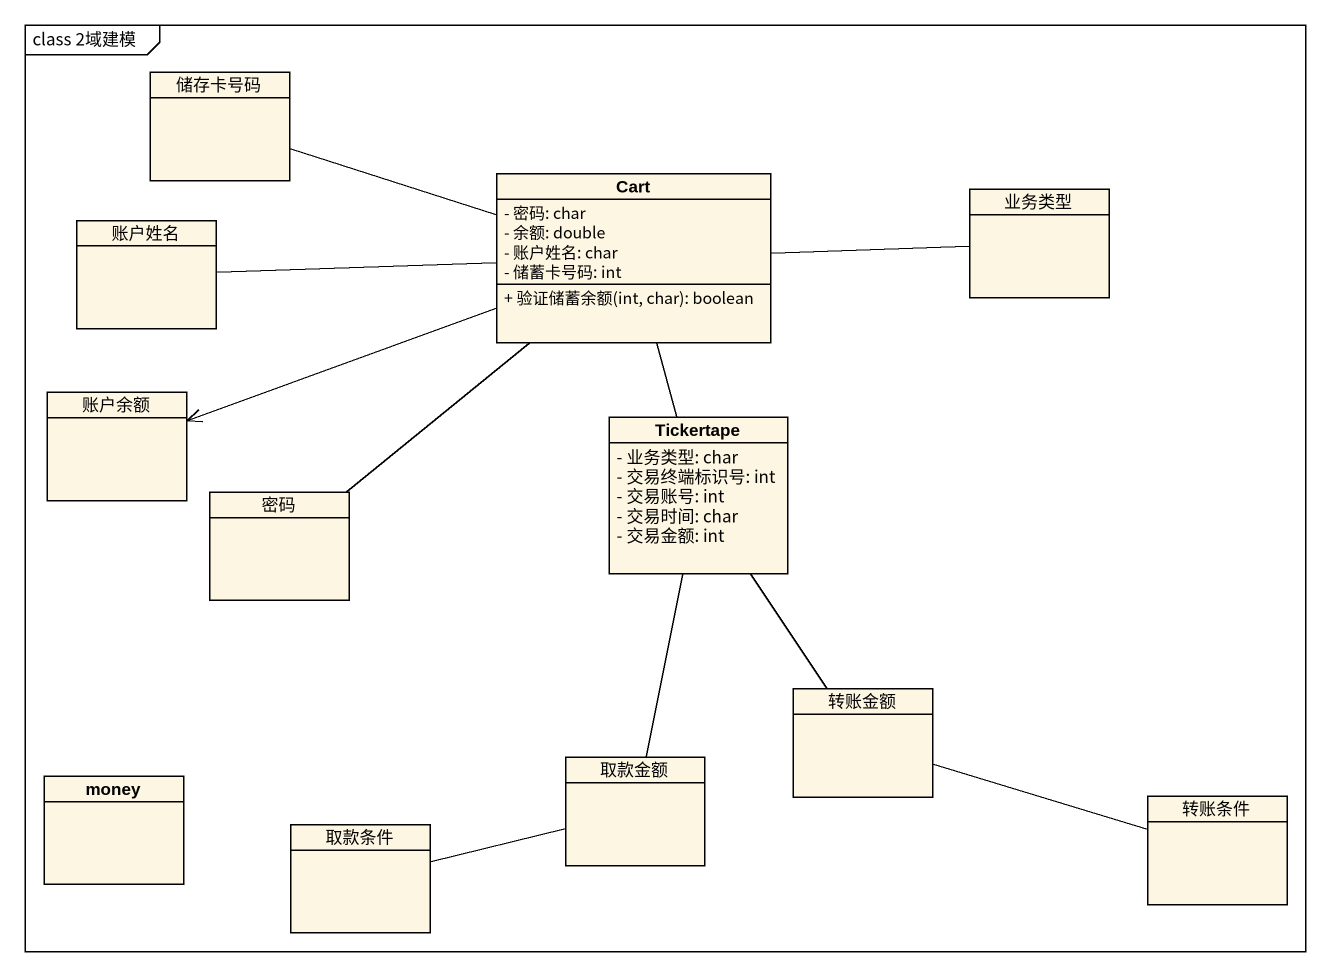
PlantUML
@startuml
mainframe class 2域建模
hide circle
hide empty members
skinparam classAttributeIconSize 0
class 储存卡号码
class Cart {
  - 密码: char
  - 余额: double
  - 账户姓名: char
  - 储蓄卡号码: int
  + 验证储蓄余额(int, char): boolean
}
class 业务类型
class 账户姓名
class 账户余额
class Tickertape {
  - 业务类型: char
  - 交易终端标识号: int
  - 交易账号: int
  - 交易时间: char
  - 交易金额: int
}
class 密码
class 转账金额
class money
class 取款金额
class 转账条件
class 取款条件
Cart -left- 储存卡号码
Cart -right- 业务类型
Cart -left- 账户姓名
Cart -left-> 账户余额
Cart -- Tickertape
Cart -- 密码
Tickertape -- 转账金额
Tickertape -- 取款金额
转账金额 -right- 转账条件
取款金额 -left- 取款条件
@enduml
